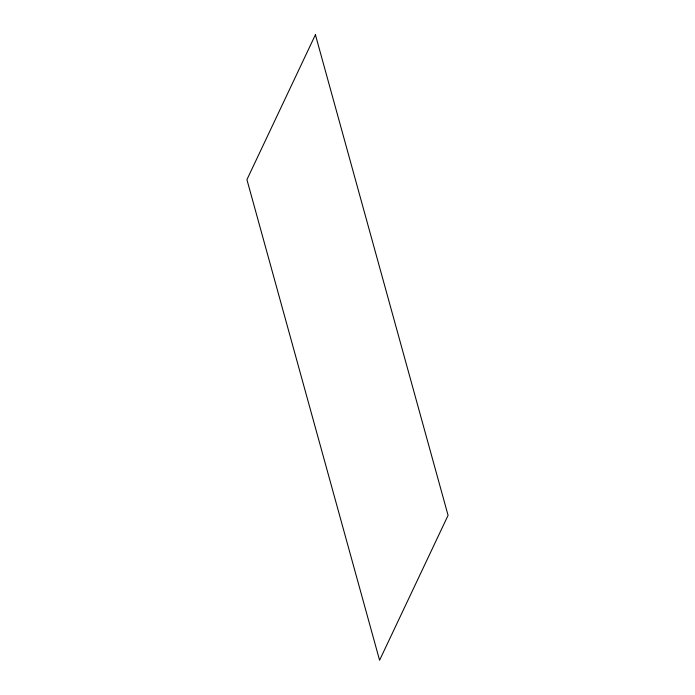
<?xml version="1.0" encoding="UTF-8"?>
<svg xmlns="http://www.w3.org/2000/svg" width="695" height="695" viewBox="0 0 695 695"><rect width="100%" height="100%" fill="white"/><g stroke="black" fill="none" stroke-linecap="round" stroke-linejoin="round"><path stroke-width="1.04" d="M315.417 34.75L246.925 179.649L379.583 660.25L448.075 515.351L315.417 34.75"/></g></svg>
